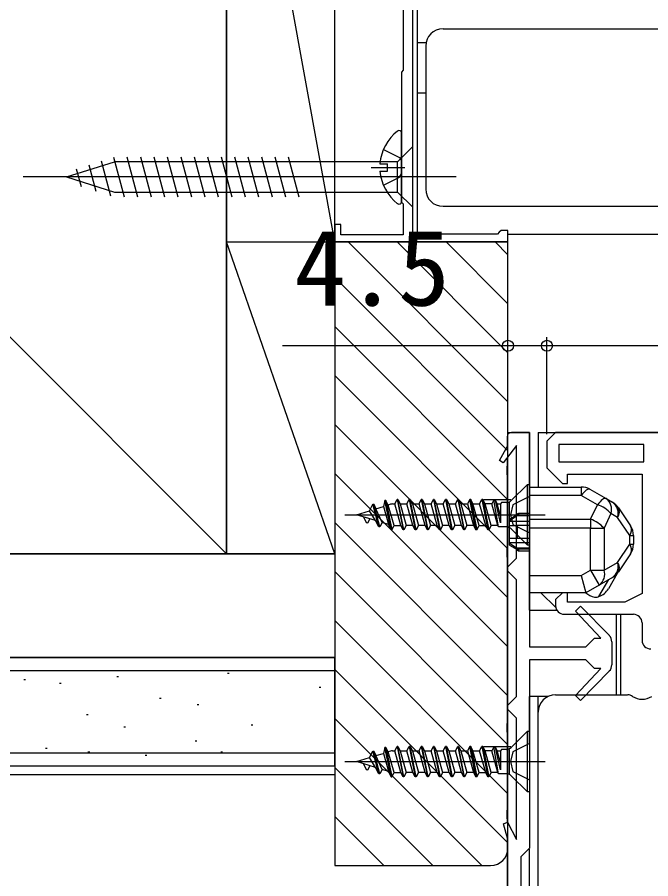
# Model space of a CAD drawing. Units: millimetres, scale not verified. Extents: x -525 to 525, y -780 to 776.
# Drawn here: x -57.2 to 16, y -645.9 to -546.5 of the extents above; entities that cross this region are included whole.
import ezdxf
from ezdxf.enums import TextEntityAlignment as Align

# ---------------------------------------------------------------- set-up
doc = ezdxf.new("R2010")
doc.units = ezdxf.units.MM
doc.header["$LTSCALE"] = 4
for name, color, linetype in [('0-2_YKK_11', 7, 'Continuous'), ('0-3_YKK_12', 2, 'Continuous'), ('0-4_YKK_13', 4, 'Continuous'), ('0-6_YKK_D', 6, 'Continuous'), ('0-8_YSS_K', 3, 'Continuous'), ('0-9_YSS_KE', 3, 'Continuous')]:
    doc.layers.add(name, color=color, linetype=linetype)
doc.styles.add('ＭＳ ゴシック', font='')
doc.styles.get('ＭＳ ゴシック').set_extended_font_data('MS Gothic')

msp = doc.modelspace()

# ---------------------------------------------------------------- linework, layer by layer
at = {"layer": '0-2_YKK_11'}
for p, q in [((5.996, -615.4), (13.996, -615.4)), ((14.996, -616.4), (14.996, -618.4)), ((11.496, -618.559), (11.496, -621.241))]:
    msp.add_line(p, q, dxfattribs=at)
for points in [[(-12.597, -544.3), (-12.597, -552.6), (-12.797, -552.8), (-12.797, -567.8), (-12.597, -568), (-12.597, -571.6), (-19.797, -571.6), (-19.797, -570.4), (-20.497, -570.4), (-20.497, -572.4), (-0.497, -572.4), (-0.497, -571.1), (-1.297, -571.1), (-1.497, -571.3), (-1.697, -571.5), (-11.497, -571.5), (-11.497, -540.1)], [(-0.504, -652.9), (-0.504, -641.4), (-1.002, -639.59), (-0.544, -639.41), (0.496, -641.4), (0.496, -627.4), (-0.004, -626.9), (-0.504, -626.4), (-0.504, -625.9), (-0.004, -625.4), (0.496, -624.9), (0.496, -611.4), (-0.004, -610.9), (-0.504, -610.4), (-0.504, -609.9), (-0.004, -609.4), (0.496, -608.9), (0.496, -595.9), (-1.067, -597.917), (-1.481, -597.644), (-0.504, -595.9), (-0.504, -594.4), (1.996, -594.4)], [(1.996, -594.4), (1.996, -619.15), (8.496, -619.15), (8.996, -618.65), (9.496, -618.15), (10.214, -618.15), (7.3, -615.018), (7.878, -614.465), (11.21, -617.858)], [(62.296, -594.4), (4.996, -594.4), (3.996, -595.4), (3.996, -598.5), (5.796, -600.3), (6.396, -600.3), (6.396, -599.2), (14.996, -599.2), (14.996, -613), (12.996, -614), (6.396, -614), (6.396, -612.9), (5.796, -612.9), (4.996, -613.7), (4.996, -614.4)], [(11.21, -621.941), (7.878, -625.334), (7.3, -624.781), (10.214, -621.65), (9.496, -621.65), (8.996, -621.15), (8.496, -620.65), (1.996, -620.65), (1.996, -642.4), (1.496, -642.9), (0.996, -643.4), (0.996, -652.4), (13.496, -652.4), (13.496, -653.9), (0.496, -653.9)]]:
    msp.add_lwpolyline(points, dxfattribs=at)
msp.add_lwpolyline([(15.196, -595.8), (5.396, -595.8), (5.396, -597.8), (15.196, -597.8)], close=True, dxfattribs=at)
for centre, start, end in [((5.996, -614.4), 180.00001, 269.99999), ((13.996, -616.4), 0.00001, 89.99999), ((10.496, -618.559), 359.99997, 44.48424), ((15.996, -618.4), 180.00001, 269.99999), ((10.496, -621.241), 315.51576, 0.00003)]:
    msp.add_arc(centre, 1, start, end, dxfattribs=at)
at = {"layer": '0-3_YKK_12'}
for p, q in [((-10.997, -540.1), (-10.997, -571.5)), ((-10.997, -549.396), (-9.956, -549.396)), ((-10.997, -549.4), (-9.957, -549.4)), ((-10.997, -555.2), (-9.998, -555.2)), ((-0.497, -571.5), (77.688, -571.542)), ((2.996, -594.4), (77.688, -594.4)), ((2.996, -594.4), (2.996, -600.7)), ((5.02, -614.623), (3.296, -612.9)), ((12.496, -615.4), (12.496, -624.7)), ((2.996, -652.4), (2.996, -624.9))]:
    msp.add_line(p, q, dxfattribs=at)
at = {"layer": '0-4_YKK_13'}
for p, q in [((-7.998, -547.8), (52.002, -547.8)), ((-9.998, -549.799), (-9.998, -549.8)), ((-9.998, -549.8), (-9.998, -566.3)), ((-12.797, -567.775), (-12.797, -559.824)), ((-14.874, -561.725), (-13.009, -562.655)), ((-11.497, -561.4), (-13.247, -563.15)), ((-11.497, -568.4), (-11.497, -561.4)), ((-46.055, -562.607), (-44.824, -567.2)), ((-44.504, -562.6), (-43.271, -567.2)), ((-42.951, -562.6), (-41.718, -567.2)), ((-41.398, -562.6), (-40.165, -567.2)), ((-39.845, -562.6), (-38.612, -567.2)), ((-38.292, -562.6), (-37.059, -567.2)), ((-36.739, -562.6), (-35.506, -567.2)), ((-35.186, -562.6), (-33.954, -567.2)), ((-33.633, -562.6), (-32.401, -567.2)), ((-32.08, -562.6), (-30.848, -567.2)), ((-30.527, -562.6), (-29.295, -567.2)), ((-28.974, -562.6), (-27.742, -567.2)), ((-27.422, -562.6), (-26.189, -567.2)), ((-25.869, -562.6), (-24.636, -567.2)), ((-13.009, -562.655), (-12.797, -563.053)), ((-51.497, -564.9), (-45.947, -563.15)), ((-48.918, -563.51), (-48.105, -566.546)), ((-47.487, -563.058), (-46.409, -567.081)), ((-13.247, -563.15), (-45.947, -563.15)), ((-16.297, -563.8), (-12.397, -563.8)), ((-15.28, -563.375), (-14.397, -563.375)), ((-13.247, -566.65), (-13.247, -563.15)), ((-6.497, -564.9), (-56.497, -564.9)), ((-51.497, -564.9), (-45.947, -566.65)), ((-50.35, -563.961), (-49.801, -566.011)), ((-45.947, -566.65), (-13.247, -566.65)), ((-11.497, -568.4), (-13.247, -566.65)), ((-9.998, -566.3), (-9.998, -566.301)), ((-7.998, -568.3), (52.002, -568.3)), ((1.998, -594.4), (-0.102, -594.4)), ((1.998, -614.9), (1.998, -594.4)), ((-0.602, -594.9), (-0.602, -596.078)), ((-0.602, -597.319), (-0.602, -598.3)), ((-0.602, -599.3), (-0.602, -598.3)), ((-0.602, -599.3), (-0.602, -607.8)), ((1.746, -600.4), (-0.119, -602.265)), ((1.998, -600.701), (7.967, -600.701)), ((1.998, -601.678), (1.998, -600.701)), ((7.967, -600.701), (7.967, -601.678)), ((7.967, -601.678), (1.998, -601.678)), ((9.837, -602.747), (7.967, -601.678)), ((-15.404, -605.316), (-16.104, -602.697)), ((-15.304, -605.316), (-16.004, -602.697)), ((-14.004, -605.65), (-14.704, -602.269)), ((-14.604, -602.269), (-13.904, -605.65)), ((-13.828, -602.66), (-13.569, -602.66)), ((-13.204, -602.15), (-13.304, -602.15)), ((-12.938, -602.66), (-12.169, -602.66)), ((-11.804, -602.15), (-11.904, -602.15)), ((-11.538, -602.66), (-10.769, -602.66)), ((-10.404, -602.15), (-10.504, -602.15)), ((-10.138, -602.66), (-9.369, -602.66)), ((-9.004, -602.15), (-9.104, -602.15)), ((-8.738, -602.66), (-7.969, -602.66)), ((-7.604, -602.15), (-7.704, -602.15)), ((-7.338, -602.66), (-6.569, -602.66)), ((-6.204, -602.15), (-6.304, -602.15)), ((-5.938, -602.66), (-5.169, -602.66)), ((-4.804, -602.15), (-4.904, -602.15)), ((-4.538, -602.66), (-3.769, -602.66)), ((-3.404, -602.15), (-3.504, -602.15)), ((-3.298, -602.15), (-0.169, -602.15)), ((-2.438, -605.14), (-3.138, -602.66)), ((-1.669, -605.14), (-2.369, -602.66)), ((-1.586, -605.3), (-2.123, -602.186)), ((-1.354, -604.022), (-1.738, -602.66)), ((-0.354, -602.5), (-0.354, -605.3)), ((-15.789, -604.577), (-16.489, -603.436)), ((-15.038, -604.806), (-15.738, -603.207)), ((-13.638, -605.14), (-14.338, -602.779)), ((12.26, -603.094), (13.662, -605.197)), ((-19.35, -603.9), (3.784, -603.9)), ((0.564, -603.901), (-0.302, -604.401)), ((0.564, -604.047), (-0.302, -604.602)), ((-0.302, -604.602), (-0.302, -604.401)), ((-0.302, -604.651), (-0.302, -604.602)), ((-0.302, -605.151), (-0.302, -604.651)), ((-0.302, -604.651), (1.998, -604.651)), ((0.564, -603.901), (0.564, -604.047)), ((1.998, -604.047), (0.564, -604.047)), ((1.998, -603.751), (0.714, -603.751)), ((0.714, -603.751), (0.714, -603.964)), ((0.714, -603.964), (1.998, -603.964)), ((9.037, -604.428), (9.037, -605.451)), ((11.399, -603.77), (10.598, -605.451)), ((12.157, -604.203), (11.399, -603.77)), ((13.559, -606.306), (12.157, -604.203)), ((-0.119, -605.534), (1.746, -607.4)), ((0.564, -605.151), (0.564, -606.651)), ((1.998, -605.151), (0.564, -605.151)), ((1.998, -605.451), (1.998, -610.901)), ((9.037, -605.451), (1.998, -605.451)), ((0.564, -606.651), (-0.302, -606.651)), ((-0.302, -607.151), (-0.302, -606.651)), ((1.998, -606.651), (0.564, -606.651)), ((13.559, -607.295), (13.559, -606.306)), ((13.559, -606.306), (13.998, -606.306)), ((13.998, -606.306), (13.998, -607.295)), ((-0.302, -607.2), (-0.302, -607.151)), ((1.998, -607.151), (-0.302, -607.151)), ((-0.302, -607.2), (0.564, -607.755)), ((-0.302, -607.401), (-0.302, -607.2)), ((-0.302, -607.401), (0.564, -607.901)), ((12.157, -609.399), (13.559, -607.295)), ((13.559, -607.295), (13.998, -607.295)), ((-0.602, -608.8), (-0.602, -607.8)), ((1.998, -607.755), (0.564, -607.755)), ((0.564, -607.755), (0.564, -607.901)), ((0.714, -607.837), (1.998, -607.837)), ((0.714, -607.837), (0.714, -608.051)), ((0.714, -608.051), (1.998, -608.051)), ((13.662, -608.405), (12.26, -610.508)), ((-0.602, -608.8), (-0.602, -628)), ((10.598, -610.289), (12.157, -609.399)), ((7.967, -610.901), (9.037, -610.289)), ((9.037, -610.289), (10.598, -610.289)), ((9.037, -610.289), (10.029, -612.026)), ((1.998, -610.901), (7.967, -610.901)), ((10.011, -613.342), (11.136, -611.393)), ((11.588, -611.135), (10.029, -612.026)), ((12.113, -610.701), (11.105, -612.447)), ((10.029, -612.026), (8.498, -612.901)), ((9.499, -613.401), (9.799, -613.401)), ((1.998, -614.9), (5.13, -614.9)), ((11.998, -615.4), (11.998, -618.107)), ((11.998, -618.107), (11.998, -621.692)), ((11.998, -621.692), (11.998, -624.7)), ((1.998, -630.298), (1.998, -624.9)), ((4.125, -624.9), (1.998, -624.9)), ((4.996, -624.7), (13.325, -624.7)), ((2.996, -630.677), (2.996, -626.7)), ((-0.602, -629), (-0.602, -628)), ((-0.602, -629), (-0.602, -638)), ((1.746, -628.9), (-0.119, -630.765)), ((-15.404, -633.816), (-16.104, -631.197)), ((-15.304, -633.816), (-16.004, -631.197)), ((-14.004, -634.15), (-14.704, -630.769)), ((-14.604, -630.769), (-13.904, -634.15)), ((-13.638, -633.64), (-14.338, -631.279)), ((-13.828, -631.16), (-13.569, -631.16)), ((-13.204, -630.65), (-13.304, -630.65)), ((-12.938, -631.16), (-12.169, -631.16)), ((-11.804, -630.65), (-11.904, -630.65)), ((-11.538, -631.16), (-10.769, -631.16)), ((-10.404, -630.65), (-10.504, -630.65)), ((-10.138, -631.16), (-9.369, -631.16)), ((-9.004, -630.65), (-9.104, -630.65)), ((-8.738, -631.16), (-7.969, -631.16)), ((-7.604, -630.65), (-7.704, -630.65)), ((-7.338, -631.16), (-6.569, -631.16)), ((-6.204, -630.65), (-6.304, -630.65)), ((-5.938, -631.16), (-5.169, -631.16)), ((-4.804, -630.65), (-4.904, -630.65)), ((-4.538, -631.16), (-3.769, -631.16)), ((-3.404, -630.65), (-3.504, -630.65)), ((-3.298, -630.65), (-0.169, -630.65)), ((-2.438, -633.64), (-3.138, -631.16)), ((-1.669, -633.64), (-2.369, -631.16)), ((-1.586, -633.8), (-2.123, -630.686)), ((-1.354, -632.522), (-1.738, -631.16)), ((-0.354, -631), (-0.354, -633.8)), ((2.996, -644.122), (2.996, -630.677)), ((-19.35, -632.4), (3.784, -632.4)), ((-15.789, -633.077), (-16.489, -631.936)), ((-15.038, -633.306), (-15.738, -631.707)), ((-0.119, -634.034), (1.746, -635.9)), ((-0.602, -639), (-0.602, -638)), ((-0.602, -639), (-0.602, -639.35)), ((-0.602, -641.036), (-0.602, -653.101)), ((1.998, -649.2), (1.998, -642.498)), ((2.996, -648.1), (2.996, -644.122))]:
    msp.add_line(p, q, dxfattribs=at)
for points in [[(-15.28, -564.225), (-14.397, -564.225), (-14.397, -563.375)], [(-14.874, -565.875), (-13.009, -564.945), (-12.797, -564.547)], [(1.998, -605.451), (1.998, -604.428), (1.998, -601.678)], [(8.959, -600.964), (8.881, -600.942), (8.786, -600.954), (8.675, -600.999), (8.551, -601.077), (8.415, -601.186), (8.27, -601.325), (8.12, -601.49), (7.967, -601.678)], [(8.959, -600.964), (10.829, -602.033), (11.588, -602.466)], [(-14.3, -605.032), (-15.038, -604.806), (-15.304, -605.316), (-15.404, -605.316), (-15.789, -604.577), (-18.004, -603.9), (-16.489, -603.436), (-16.104, -602.697), (-16.004, -602.697), (-15.738, -603.207), (-14.888, -602.947), (-14.269, -605.14), (-14.004, -605.65), (-13.904, -605.65), (-13.638, -605.14), (-12.869, -605.14)], [(-14.062, -602.695), (-14.338, -602.779), (-14.604, -602.269), (-14.704, -602.269), (-14.888, -602.947)], [(-11.469, -605.14), (-12.238, -605.14), (-12.504, -605.65), (-12.604, -605.65), (-12.869, -605.14), (-13.569, -602.66), (-13.304, -602.15), (-12.604, -605.65)], [(-12.504, -605.65), (-13.204, -602.15), (-12.938, -602.66), (-12.238, -605.14)], [(-10.069, -605.14), (-10.838, -605.14), (-11.104, -605.65), (-11.204, -605.65), (-11.469, -605.14), (-12.169, -602.66), (-11.904, -602.15), (-11.204, -605.65)], [(-11.104, -605.65), (-11.804, -602.15), (-11.538, -602.66), (-10.838, -605.14)], [(-8.669, -605.14), (-9.438, -605.14), (-9.704, -605.65), (-9.804, -605.65), (-10.069, -605.14), (-10.769, -602.66), (-10.504, -602.15), (-9.804, -605.65)], [(-9.704, -605.65), (-10.404, -602.15), (-10.138, -602.66), (-9.438, -605.14)], [(-7.269, -605.14), (-8.038, -605.14), (-8.304, -605.65), (-8.404, -605.65), (-8.669, -605.14), (-9.369, -602.66), (-9.104, -602.15), (-8.404, -605.65)], [(-8.304, -605.65), (-9.004, -602.15), (-8.738, -602.66), (-8.038, -605.14)], [(-5.869, -605.14), (-6.638, -605.14), (-6.904, -605.65), (-7.004, -605.65), (-7.269, -605.14), (-7.969, -602.66), (-7.704, -602.15), (-7.004, -605.65)], [(-6.904, -605.65), (-7.604, -602.15), (-7.338, -602.66), (-6.638, -605.14)], [(-4.469, -605.14), (-5.238, -605.14), (-5.504, -605.65), (-5.604, -605.65), (-5.869, -605.14), (-6.569, -602.66), (-6.304, -602.15), (-5.604, -605.65)], [(-5.504, -605.65), (-6.204, -602.15), (-5.938, -602.66), (-5.238, -605.14)], [(-3.838, -605.14), (-4.538, -602.66), (-4.804, -602.15), (-4.104, -605.65), (-4.204, -605.65), (-4.904, -602.15), (-5.169, -602.66), (-4.469, -605.14), (-4.204, -605.65)], [(-0.685, -605.3), (-1.586, -605.3), (-1.669, -605.14), (-2.438, -605.14), (-2.704, -605.65), (-2.804, -605.65), (-3.069, -605.14), (-3.769, -602.66), (-3.504, -602.15), (-2.804, -605.65)], [(-1.949, -602.254), (-2.123, -602.186), (-2.369, -602.66), (-3.138, -602.66), (-3.404, -602.15), (-2.704, -605.65)], [(-0.685, -602.5), (-1.261, -602.5), (-1.354, -602.66), (-1.354, -604.84), (-1.949, -602.254), (-1.738, -602.66), (-1.354, -602.66)], [(1.996, -601.8), (0.081, -602.755), (-0.205, -603.9), (0.081, -605.045), (1.996, -606)], [(10.829, -602.033), (10.752, -602.011), (10.657, -602.023), (10.546, -602.068), (10.421, -602.146), (10.285, -602.255), (10.141, -602.394), (9.99, -602.558), (9.837, -602.747)], [(1.998, -604.428), (9.037, -604.428), (9.837, -602.747)], [(-16.438, -604.378), (-16.704, -604.888), (-16.804, -604.888), (-17.189, -604.149)], [(0.714, -603.964), (0.686, -603.963), (0.662, -603.96), (0.63, -603.952), (0.595, -603.938), (0.566, -603.91), (0.564, -603.901)], [(-4.104, -605.65), (-3.838, -605.14), (-3.069, -605.14)], [(-0.302, -606.651), (-0.302, -605.151), (0.564, -605.151)], [(9.037, -610.289), (9.037, -605.451), (10.598, -605.451), (10.598, -610.289)], [(0.564, -607.901), (0.575, -607.878), (0.591, -607.866), (0.634, -607.848), (0.66, -607.842), (0.692, -607.838), (0.714, -607.837)], [(7.967, -610.901), (8.498, -612.901), (1.998, -612.901), (1.998, -610.901)], [(1.996, -630.3), (0.081, -631.255), (-0.205, -632.4), (0.081, -633.545), (1.996, -634.5)], [(-14.3, -633.532), (-15.038, -633.306), (-15.304, -633.816), (-15.404, -633.816), (-15.789, -633.077), (-18.004, -632.4), (-16.489, -631.936), (-16.104, -631.197), (-16.004, -631.197), (-15.738, -631.707), (-14.888, -631.447), (-14.269, -633.64), (-14.004, -634.15), (-13.904, -634.15), (-13.638, -633.64), (-12.869, -633.64)], [(-14.062, -631.195), (-14.338, -631.279), (-14.604, -630.769), (-14.704, -630.769), (-14.888, -631.447)], [(-11.469, -633.64), (-12.238, -633.64), (-12.504, -634.15), (-12.604, -634.15), (-12.869, -633.64), (-13.569, -631.16), (-13.304, -630.65), (-12.604, -634.15)], [(-12.504, -634.15), (-13.204, -630.65), (-12.938, -631.16), (-12.238, -633.64)], [(-10.069, -633.64), (-10.838, -633.64), (-11.104, -634.15), (-11.204, -634.15), (-11.469, -633.64), (-12.169, -631.16), (-11.904, -630.65), (-11.204, -634.15)], [(-11.104, -634.15), (-11.804, -630.65), (-11.538, -631.16), (-10.838, -633.64)], [(-8.669, -633.64), (-9.438, -633.64), (-9.704, -634.15), (-9.804, -634.15), (-10.069, -633.64), (-10.769, -631.16), (-10.504, -630.65), (-9.804, -634.15)], [(-9.704, -634.15), (-10.404, -630.65), (-10.138, -631.16), (-9.438, -633.64)], [(-7.269, -633.64), (-8.038, -633.64), (-8.304, -634.15), (-8.404, -634.15), (-8.669, -633.64), (-9.369, -631.16), (-9.104, -630.65), (-8.404, -634.15)], [(-8.304, -634.15), (-9.004, -630.65), (-8.738, -631.16), (-8.038, -633.64)], [(-5.869, -633.64), (-6.638, -633.64), (-6.904, -634.15), (-7.004, -634.15), (-7.269, -633.64), (-7.969, -631.16), (-7.704, -630.65), (-7.004, -634.15)], [(-6.904, -634.15), (-7.604, -630.65), (-7.338, -631.16), (-6.638, -633.64)], [(-4.469, -633.64), (-5.238, -633.64), (-5.504, -634.15), (-5.604, -634.15), (-5.869, -633.64), (-6.569, -631.16), (-6.304, -630.65), (-5.604, -634.15)], [(-5.504, -634.15), (-6.204, -630.65), (-5.938, -631.16), (-5.238, -633.64)], [(-3.838, -633.64), (-4.538, -631.16), (-4.804, -630.65), (-4.104, -634.15), (-4.204, -634.15), (-4.904, -630.65), (-5.169, -631.16), (-4.469, -633.64), (-4.204, -634.15)], [(-0.685, -633.8), (-1.586, -633.8), (-1.669, -633.64), (-2.438, -633.64), (-2.704, -634.15), (-2.804, -634.15), (-3.069, -633.64), (-3.769, -631.16), (-3.504, -630.65), (-2.804, -634.15)], [(-1.949, -630.754), (-2.123, -630.686), (-2.369, -631.16), (-3.138, -631.16), (-3.404, -630.65), (-2.704, -634.15)], [(-0.685, -631), (-1.261, -631), (-1.354, -631.16), (-1.354, -633.34), (-1.949, -630.754), (-1.738, -631.16), (-1.354, -631.16)], [(-16.438, -632.878), (-16.704, -633.388), (-16.804, -633.388), (-17.189, -632.649)], [(-4.104, -634.15), (-3.838, -633.64), (-3.069, -633.64)]]:
    msp.add_lwpolyline(points, dxfattribs=at)
for points in [[(1.746, -600.4), (1.996, -600.4), (1.996, -607.4), (1.746, -607.4)], [(1.746, -628.9), (1.996, -628.9), (1.996, -635.9), (1.746, -635.9)]]:
    msp.add_lwpolyline(points, close=True, dxfattribs=at)
for centre, radius, start, end in [((-7.998, -549.8), 2, 90.03489, 179.96511), ((-9.997, -563.8), 5.3, 127.71409, 175.40059), ((-13.072, -559.824), 0.274, 0, 127.71409), ((-9.997, -563.8), 5.3, 184.59941, 232.28591), ((-7.998, -566.3), 2, 180.03489, 269.96511), ((-13.072, -567.775), 0.274, 232.28591, 0), ((-0.102, -594.9), 0.5, 90, 180), ((7.967, -602.701), 2, 60.25512, 90), ((-13.828, -603.46), 0.8, 89.99998, 106.99998), ((-0.685, -601.7), 0.8, 270, 314.99999), ((9.93, -603.29), 1.546, 341.91504, 54.39753), ((10.688, -603.723), 1.546, 341.91504, 54.39753), ((10.596, -604.203), 2, 33.69007, 60.25512), ((8.691, -606.2), 3.638, 41.90744, 71.64145), ((11.312, -603.566), 1.059, 322.99219, 26.46445), ((0.714, -603.901), 0.15, 90, 180), ((7.891, -607.881), 3.638, 41.90744, 71.64145), ((-0.685, -606.1), 0.8, 44.99999, 89.99998), ((12.714, -605.669), 1.059, 322.99219, 26.46445), ((11.998, -606.306), 2, 0, 33.69007), ((12.714, -607.933), 1.059, 333.53555, 37.00781), ((11.998, -607.295), 2, 326.30993, 0), ((0.714, -607.901), 0.15, 180, 270), ((10.688, -609.878), 1.546, 305.60247, 18.08496), ((11.312, -610.036), 1.059, 333.53555, 37.00781), ((9.129, -610.769), 1.546, 305.60247, 18.08496), ((10.596, -609.399), 2, 299.74488, 326.30993), ((9.373, -611.447), 2, 288.59038, 330), ((9.859, -611.433), 2, 227.16611, 259.63751), ((9.373, -611.447), 2, 282.28715, 288.59038), ((4.996, -626.7), 2, 90, 180), ((13.338, -625.7), 1, 56.44269, 90), ((14.996, -623.2), 2, 236.44269, 303.55731), ((-13.828, -631.96), 0.8, 89.99998, 106.99998), ((-0.685, -630.2), 0.8, 270, 314.99999), ((-0.685, -634.6), 0.8, 44.99999, 89.99998)]:
    msp.add_arc(centre, radius, start, end, dxfattribs=at)
at = {"layer": '0-6_YKK_D'}
for p, q in [((4.001, -594.607), (4.001, -583.4)), ((4.001, -594.607), (4.001, -583.4)), ((63.001, -584.4), (4.001, -584.4))]:
    msp.add_line(p, q, dxfattribs=at)
msp.add_lwpolyline([(4.001, -584.4), (-0.499, -584.4), (-26.549, -584.4)], dxfattribs=at)
for centre in [(-0.499, -584.4), (4.001, -584.4), (4.001, -584.4)]:
    msp.add_circle(centre, 0.637, dxfattribs=at)
at = {"layer": '0-8_YSS_K'}
for p, q in [((-32.997, -608.4), (-137.997, -503.4)), ((-32.997, -572.4), (-32.997, -503.4)), ((-20.497, -572.4), (-32.997, -503.4)), ((-20.497, -572.4), (-20.497, -503.4)), ((-20.497, -608.4), (-32.997, -572.4)), ((-32.997, -572.4), (-20.497, -572.4)), ((-0.497, -590.86), (-18.958, -572.4)), ((-0.497, -585.204), (-13.301, -572.4)), ((-0.497, -579.547), (-7.645, -572.4)), ((-0.497, -573.89), (-1.988, -572.4)), ((-0.497, -596.517), (-20.497, -576.517)), ((-0.497, -602.174), (-20.497, -582.174)), ((-0.497, -607.831), (-20.497, -587.831)), ((-0.497, -613.488), (-20.497, -593.488)), ((-0.497, -619.145), (-20.497, -599.145)), ((-0.497, -624.802), (-20.497, -604.802)), ((-153.009, -608.4), (-20.497, -608.4)), ((-20.497, -608.4), (-20.497, -620.4)), ((-0.497, -630.458), (-20.497, -610.458)), ((-0.497, -636.115), (-20.497, -616.115)), ((-20.497, -620.4), (-153.009, -620.4)), ((-153.009, -621.9), (-20.497, -621.9)), ((-32.681, -622.229), (-32.881, -622.229)), ((-0.497, -641.772), (-20.497, -621.772)), ((-56.196, -622.965), (-56.396, -622.965)), ((-52.105, -623.399), (-52.305, -623.399)), ((-45.479, -622.619), (-45.679, -622.619)), ((-22.114, -623.847), (-22.314, -623.847)), ((-40.537, -625.114), (-40.737, -625.114)), ((-36.189, -625.847), (-36.389, -625.847)), ((-48.987, -627.017), (-49.187, -627.017)), ((-3.527, -644.4), (-20.497, -627.429)), ((-44.658, -628.41), (-44.858, -628.41)), ((-29.953, -628.186), (-30.153, -628.186)), ((-36.416, -630.059), (-36.616, -630.059)), ((-153.009, -631.4), (-20.497, -631.4)), ((-53.724, -630.883), (-53.924, -630.883)), ((-48.797, -631.304), (-48.997, -631.304)), ((-33.461, -631.304), (-33.661, -631.304)), ((-42.185, -631.707), (-42.385, -631.707)), ((-9.184, -644.4), (-20.497, -633.086)), ((-153.009, -633.9), (-20.497, -633.9)), ((-14.841, -644.4), (-20.497, -638.743))]:
    msp.add_line(p, q, dxfattribs=at)
msp.add_lwpolyline([(-20.497, -608.4), (-32.997, -608.4), (-32.997, -572.4), (-20.497, -572.4)], close=True, dxfattribs=at)
at = {"layer": '0-9_YSS_KE'}
for p, q in [((-153.009, -620.4), (-20.497, -620.4)), ((-20.497, -632.9), (-20.497, -620.4)), ((-153.009, -632.9), (-20.497, -632.9))]:
    msp.add_line(p, q, dxfattribs=at)
msp.add_lwpolyline([(-137.997, -608.4), (-137.997, -503.4), (-32.997, -503.4), (-32.997, -608.4)], close=True, dxfattribs=at)
for points in [[(-20.497, -572.4), (-20.497, -644.4), (-2.497, -644.4)], [(-0.497, -642.4), (-0.497, -572.4), (-20.497, -572.4)]]:
    msp.add_lwpolyline(points, dxfattribs=at)
msp.add_arc((-2.497, -642.4), 2, 270, 359.99998, dxfattribs=at)

# ---------------------------------------------------------------- texts
at = {"layer": '0-6_YKK_D', "style": 'ＭＳ ゴシック'}
msp.add_text('4.5', height=8.798, dxfattribs=at).set_placement((-25.162, -582.4), align=Align.BOTTOM_LEFT)

doc.saveas('drawing.dxf')
